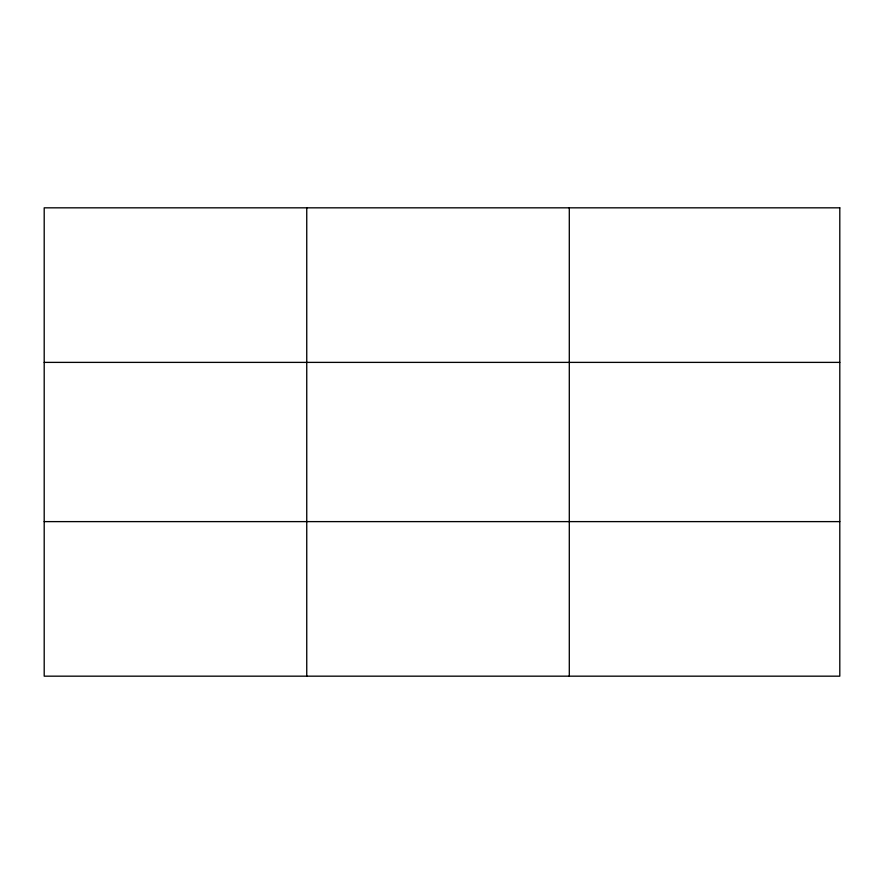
<?xml version="1.0" encoding="UTF-8"?>
<svg xmlns="http://www.w3.org/2000/svg" width="884" height="884" viewBox="0 0 884 884"><rect width="100%" height="100%" fill="white"/><g stroke="black" fill="none" stroke-linecap="round" stroke-linejoin="round"><path stroke-width="1.33" d="M306.748 676.172L306.748 207.828M569.296 676.172L569.296 207.828M44.2 362.385L839.8 362.385M44.2 521.615L839.8 521.615M839.8 207.828L839.8 676.172L44.2 676.172L44.2 207.828L839.8 207.828"/></g></svg>
